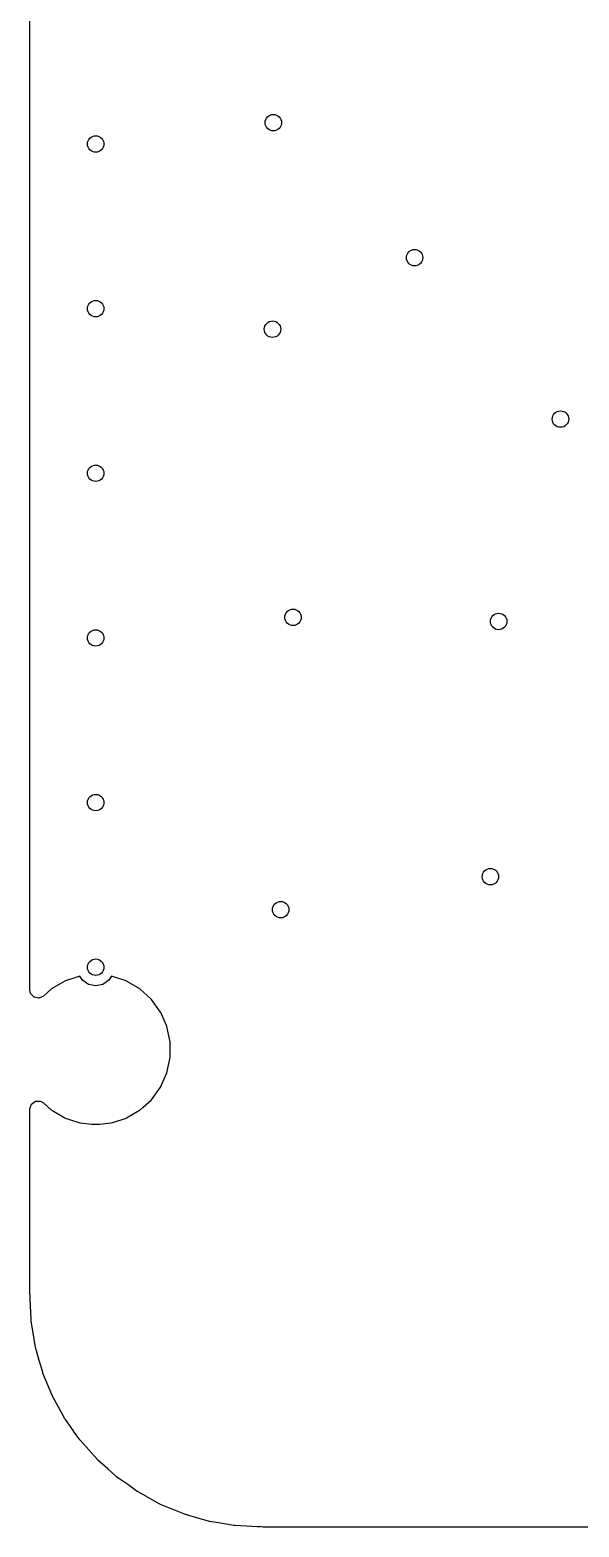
# Model space of a CAD drawing. Extents: x 100.2 to 143.8, y -109.8 to -50.2.
# Drawn here: x 100.2 to 106.88, y -109.8 to -91.62 of the extents above; entities that cross this region are included whole.
import ezdxf

# ---------------------------------------------------------------- set-up
doc = ezdxf.new("R2010")
doc.units = 0
doc.layers.add('BLACK', color=7, linetype='CONTINUOUS')

msp = doc.modelspace()

# ---------------------------------------------------------------- linework, layer by layer
at = {"layer": 'BLACK', "linetype": 'CONTINUOUS'}
for p, q in [((100.2, -103.278), (100.2, -56.7219)), ((100.209, -103.318), (100.2, -103.278)), ((100.464, -103.263), (100.365, -103.352)), ((100.568, -103.203), (100.464, -103.263)), ((100.625, -103.17), (100.568, -103.203)), ((100.629, -103.167), (100.625, -103.17)), ((100.625, -103.17), (100.625, -103.17)), ((100.708, -103.142), (100.629, -103.167)), ((100.806, -103.11), (100.708, -103.142)), ((100.808, -103.109), (100.806, -103.11)), ((100.806, -103.11), (100.806, -103.11)), ((100.841, -103.159), (100.808, -103.109)), ((100.914, -103.208), (100.841, -103.159)), ((101, -103.225), (100.914, -103.208)), ((101.086, -103.208), (101, -103.225)), ((101.159, -103.159), (101.086, -103.208)), ((101.192, -103.109), (101.159, -103.159)), ((101.194, -103.11), (101.192, -103.109)), ((101.292, -103.142), (101.194, -103.11)), ((101.194, -103.11), (101.194, -103.11)), ((101.371, -103.167), (101.292, -103.142)), ((101.375, -103.17), (101.371, -103.167)), ((101.432, -103.203), (101.375, -103.17)), ((101.375, -103.17), (101.375, -103.17)), ((101.536, -103.263), (101.432, -103.203)), ((101.54, -103.266), (101.536, -103.263)), ((101.674, -103.387), (101.54, -103.266)), ((100.25, -103.364), (100.209, -103.318)), ((100.309, -103.377), (100.25, -103.364)), ((100.365, -103.352), (100.309, -103.377)), ((101.677, -103.39), (101.674, -103.387)), ((101.674, -103.387), (101.674, -103.387)), ((101.789, -103.544), (101.677, -103.39)), ((101.791, -103.549), (101.789, -103.544)), ((101.862, -103.707), (101.791, -103.549)), ((101.791, -103.549), (101.791, -103.549)), ((101.867, -103.718), (101.862, -103.707)), ((101.907, -103.905), (101.867, -103.718)), ((101.907, -104.095), (101.907, -103.905)), ((101.867, -104.282), (101.907, -104.095)), ((101.789, -104.456), (101.867, -104.282)), ((101.677, -104.61), (101.789, -104.456)), ((100.2, -104.722), (100.219, -104.664)), ((100.2, -106.967), (100.2, -104.722)), ((100.219, -104.664), (100.268, -104.628)), ((100.268, -104.628), (100.33, -104.628)), ((100.33, -104.628), (100.365, -104.648)), ((100.365, -104.648), (100.464, -104.737)), ((100.464, -104.737), (100.486, -104.75)), ((101.514, -104.75), (101.536, -104.737)), ((101.536, -104.737), (101.577, -104.701)), ((101.577, -104.701), (101.674, -104.613)), ((101.674, -104.613), (101.677, -104.61)), ((101.674, -104.613), (101.674, -104.613)), ((100.486, -104.75), (100.625, -104.83)), ((100.625, -104.83), (100.625, -104.83)), ((100.625, -104.83), (100.629, -104.833)), ((100.629, -104.833), (100.68, -104.849)), ((100.68, -104.849), (100.806, -104.89)), ((100.806, -104.89), (100.806, -104.89)), ((100.806, -104.89), (100.81, -104.892)), ((100.81, -104.892), (100.952, -104.907)), ((100.952, -104.907), (101.048, -104.907)), ((101.048, -104.907), (101.19, -104.892)), ((101.19, -104.892), (101.194, -104.89)), ((101.194, -104.89), (101.32, -104.849)), ((101.194, -104.89), (101.194, -104.89)), ((101.32, -104.849), (101.371, -104.833)), ((101.371, -104.833), (101.375, -104.83)), ((101.375, -104.83), (101.514, -104.75)), ((101.375, -104.83), (101.375, -104.83)), ((100.202, -106.988), (100.2, -106.967)), ((100.203, -106.989), (100.202, -106.988)), ((100.202, -107.032), (100.203, -107.022)), ((100.215, -107.269), (100.202, -107.032)), ((100.205, -107), (100.203, -106.989)), ((100.203, -106.989), (100.203, -106.989)), ((100.203, -107.011), (100.205, -107)), ((100.203, -107.022), (100.203, -107.011)), ((100.203, -107.022), (100.203, -107.022)), ((100.217, -107.308), (100.215, -107.269)), ((100.219, -107.319), (100.217, -107.308)), ((100.248, -107.493), (100.219, -107.319)), ((100.269, -107.618), (100.248, -107.493)), ((100.272, -107.628), (100.269, -107.618)), ((100.277, -107.648), (100.272, -107.628)), ((100.281, -107.66), (100.277, -107.648)), ((100.314, -107.775), (100.281, -107.66)), ((100.356, -107.919), (100.314, -107.775)), ((100.359, -107.93), (100.356, -107.919)), ((100.475, -108.21), (100.359, -107.93)), ((100.48, -108.22), (100.475, -108.21)), ((100.589, -108.417), (100.48, -108.22)), ((100.626, -108.485), (100.589, -108.417)), ((100.632, -108.494), (100.626, -108.485)), ((100.731, -108.633), (100.632, -108.494)), ((100.732, -108.635), (100.731, -108.633)), ((100.808, -108.741), (100.732, -108.635)), ((100.815, -108.75), (100.808, -108.741)), ((101.016, -108.976), (100.815, -108.75)), ((101.024, -108.984), (101.016, -108.976)), ((101.146, -109.092), (101.024, -108.984)), ((101.25, -109.185), (101.146, -109.092)), ((101.259, -109.192), (101.25, -109.185)), ((101.39, -109.285), (101.259, -109.192)), ((101.506, -109.368), (101.39, -109.285)), ((101.515, -109.374), (101.506, -109.368)), ((101.78, -109.52), (101.515, -109.374)), ((101.79, -109.525), (101.78, -109.52)), ((102.07, -109.641), (101.79, -109.525)), ((102.081, -109.644), (102.07, -109.641)), ((102.272, -109.7), (102.081, -109.644)), ((102.372, -109.728), (102.272, -109.7)), ((102.382, -109.731), (102.372, -109.728)), ((102.471, -109.746), (102.382, -109.731)), ((102.681, -109.781), (102.471, -109.746)), ((102.692, -109.783), (102.681, -109.781)), ((102.968, -109.798), (102.692, -109.783)), ((102.979, -109.797), (102.968, -109.798)), ((102.989, -109.797), (102.979, -109.797)), ((103, -109.795), (102.989, -109.797)), ((103.011, -109.797), (103, -109.795)), ((103.012, -109.797), (103.011, -109.797)), ((103.011, -109.797), (103.011, -109.797)), ((103.034, -109.8), (103.012, -109.797)), ((140.967, -109.8), (103.034, -109.8))]:
    msp.add_line(p, q, dxfattribs=at)
at = {"layer": 'BLACK'}
for centre in [(103.16, -92.742), (101, -93), (104.878, -94.381), (101, -95), (103.15, -95.25), (106.652, -96.342), (101, -97), (103.4, -98.75), (105.9, -98.8), (101, -99), (101, -101), (105.8, -101.9), (103.25, -102.3), (101, -103)]:
    msp.add_circle(centre, 0.1, dxfattribs=at)

doc.saveas('drawing.dxf')
